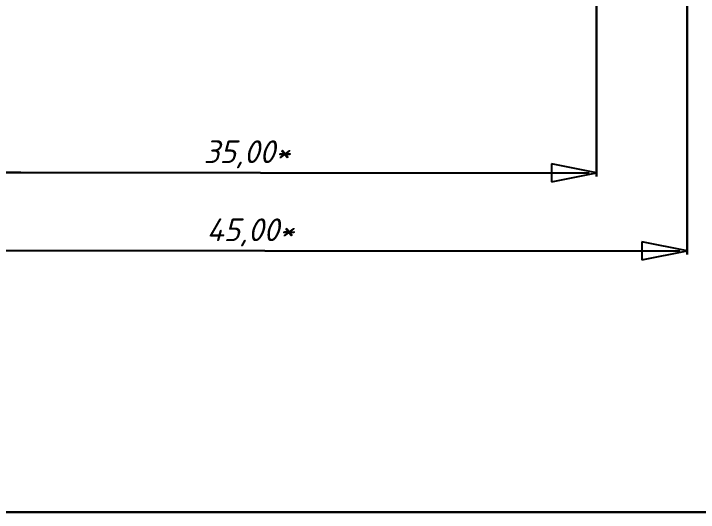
# Model space of a CAD drawing. Header units: inches. Extents: x 5 to 415, y -593 to 71.
# Drawn here: x 85.6 to 161.2, y -589 to -534 of the extents above; entities that cross this region are included whole.
import ezdxf

# ---------------------------------------------------------------- set-up
doc = ezdxf.new("R2010")
doc.units = ezdxf.units.IN
doc.header["$MEASUREMENT"] = 0
doc.styles.add('ISOCPEUR1', font='isocpeui.ttf', dxfattribs={"height": 4.7625})

msp = doc.modelspace()

# ---------------------------------------------------------------- linework, layer by layer
at = {"color": 18, "true_color": 0x000000}
for p, q in [((150, -494.4), (150, -551.913)), ((150, -551.913), (150, -494.4)), ((160, -496.4), (160, -560.532)), ((160, -560.532), (160, -496.4)), ((150, -551.513), (145, -550.513)), ((145, -550.513), (145, -552.513)), ((86.35, -551.5), (80.81, -551.5)), ((112.838, -551.513), (80.81, -551.513)), ((112.838, -551.513), (149.19, -551.513)), ((145, -552.513), (150, -551.513)), ((160, -560.132), (155, -559.132)), ((155, -559.132), (155, -561.132)), ((113.327, -560.132), (70.81, -560.132)), ((113.327, -560.132), (159.19, -560.132)), ((155, -561.132), (160, -560.132)), ((415, -589), (5, -589)), ((20, -589), (415, -589))]:
    msp.add_line(p, q, dxfattribs=at)
at = {"color": 7, "true_color": 0xffffff}
msp.add_line((20, -589), (415, -589), dxfattribs=at)

# ---------------------------------------------------------------- texts
at = {"color": 18, "true_color": 0x000000, "style": 'ISOCPEUR1'}
for s, p in [('35,00*', (106.561, -550.444)), ('45,00*', (106.892, -559.062))]:
    msp.add_text(s, height=2.5066, dxfattribs=at).set_placement(p)

doc.saveas('drawing.dxf')
